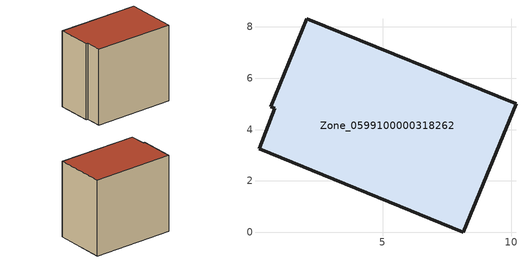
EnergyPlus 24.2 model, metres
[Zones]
Zone_0599100000318262
 floor ground (C_G): 10.19,5.01 8.14,0 0.18,3.25 0.79,4.83 0.64,4.89 2.04,8.32 z0
 wall outside (C_F): 10.19,5.01 2.04,8.32 0.64,4.89 0.79,4.83 0.18,3.25 8.14,0 10.19,5.01 z0:8.1
 roof outside (C_R): 8.14,0 10.19,5.01 2.04,8.32 0.64,4.89 0.79,4.83 0.18,3.25 z8.1
[BUILDING]
Pand.0599100000318262: North Axis=0; Terrain=City; Loads Convergence Tolerance Value=0.04; Temperature Convergence Tolerance Value=0.4; Solar Distribution=FullExterior; Maximum Number of Warmup Days=25; Minimum Number of Warmup Days=1
[Site:Location]
Rotterdam.The.Hague.AP_ZH_NLD Design_Conditions: Latitude=51.96; Longitude=4.45; Time Zone=1; Elevation=-4.5
[SITE:GROUNDTEMPERATURE:BUILDINGSURFACE]
18, 18, 18, 18, 18, 18, 18, 18, 18, 18, 18, 18
[MATERIAL] Thermal Absorptance=0.9; Solar Absorptance=0.7; Visible Absorptance=0.7
Name | Roughness | Thickness | Conductivity | Density | Specific Heat
G.TI.1975-1991 | MediumSmooth | 0.15 | 0.288461 | 540 | 1210
F.TI.1975-1991 | Rough | 0.3 | 0.230769 | 1920 | 840
R.TI.1975-1991 | MediumRough | 0.2 | 0.153846 | 1500 | 1000
[CONSTRUCTION]
C_G: G.TI.1975-1991
C_F: F.TI.1975-1991
C_R: R.TI.1975-1991
[ZONE]
Zone_0599100000318262: Type=1; Multiplier=1; Ceiling Height=Autocalculate; Volume=Autocalculate; Floor Area=autocalculate; Part of Total Floor Area=Yes
[ZONEINFILTRATION:DESIGNFLOWRATE]
Infil_Zone_0599100000318262: Zone or ZoneList or Space or SpaceList=Zone_0599100000318262; Schedule=AlwaysOn; Design Flow Rate Calculation Method=Flow/Area; Flow Rate per Floor Area=0.003; Constant Term Coefficient=1; Temperature Term Coefficient=0; Velocity Term Coefficient=0; Velocity Squared Term Coefficient=0
[HVACTEMPLATE:ZONE:IDEALLOADSAIRSYSTEM]
Zone_0599100000318262: Maximum Heating Supply Air Temperature=50; Minimum Cooling Supply Air Temperature=13; Maximum Heating Supply Air Humidity Ratio=0.0156; Minimum Cooling Supply Air Humidity Ratio=0.0077; Heating Limit=NoLimit; Cooling Limit=NoLimit; Dehumidification Control Type=ConstantSensibleHeatRatio; Cooling Sensible Heat Ratio=0.7; Dehumidification Setpoint=60; Humidification Control Type=None; Humidification Setpoint=30; Outdoor Air Method=None; Outdoor Air Flow Rate per Person=0.00944; Outdoor Air Flow Rate per Zone Floor Area=0; Outdoor Air Flow Rate per Zone=0; Demand Controlled Ventilation Type=None; Outdoor Air Economizer Type=NoEconomizer; Heat Recovery Type=None; Sensible Heat Recovery Effectiveness=0.7; Latent Heat Recovery Effectiveness=0.65
[ZONECONTROL:THERMOSTAT]
ThermostatControl_Zone_0599100000318262: Zone or ZoneList=Zone_0599100000318262; Control Type Schedule=DualSetpointControlType; Control 1=Thermostat_Zone_0599100000318262; Temperature Difference Between Cutout And Setpoint=0
[THERMOSTATSETPOINT:DUALSETPOINT]
Thermostat_Zone_0599100000318262: Heating Setpoint Temperature Schedule=HeatingSetpoint_Zone_0599100000318262; Cooling Setpoint Temperature Schedule=CoolingSetpoint_Zone_0599100000318262
[SCHEDULE:COMPACT]
HeatingSetpoint_Zone_0599100000318262: Through: 12/31, For: AllDays, Until: 24:00, 21
CoolingSetpoint_Zone_0599100000318262: Through: 12/31, For: AllDays, Until: 24:00, 24
DualSetpointControlType: Through: 12/31, For: AllDays, Until: 24:00, 4
AlwaysOn: Through: 12/31, For: AllDays, Until: 24:00, 1
